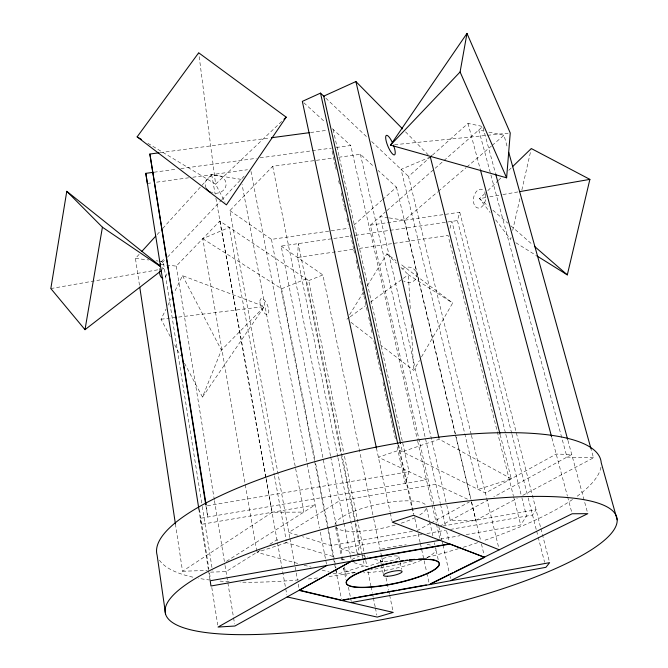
<?xml version="1.0" encoding="UTF-8"?>
<svg xmlns="http://www.w3.org/2000/svg" width="668" height="668" viewBox="0 0 668 668"><rect width="100%" height="100%" fill="white"/><g stroke="black" fill="none" stroke-linecap="round" stroke-linejoin="round"><path stroke-width="0.5" stroke-dasharray="3.34 2.5" d="M337.732 456.695L297.544 257.43L298.329 243.603L341.273 455.342M511.07 237.474L510.611 239.495L494.47 218.244M512.673 230.393L520.255 197.052M521.867 189.971L531.052 149.548M359.376 553.413L357.313 553.78L359.534 545.355L354.967 522.852M449.973 228.406L451.894 221.375L505.559 433.315M511.705 433.34L457.438 220.574L459.768 212.265L370.364 225.141L438.584 525.716M333.157 129.483L409.083 471.675L405.192 483.465L396.675 444.729M184.443 363.183L202.487 397.059L221.417 350.124L264.403 306.554L182.514 275.667L173.83 293.277M170.298 336.63L161.038 319.229L166.065 309.034M167.893 305.326L171.091 298.838M379.892 344.471L413.717 370.398L419.429 360.511M421.508 356.921L452.687 303.013L400.216 263.785M349.589 314.77L363.108 292.684M367.433 285.62L386.889 253.823L396.057 260.67M466.231 534.592L520.689 524.998L526.518 516.072L521.917 497.902M202.487 397.059L264.403 306.554L170.34 318.093M139.462 285.186L135.437 258.433L139.629 253.815M157.114 234.602L162.015 229.224M162.708 228.456L211.672 174.649L241.106 179.35M162.107 262.858L167.1 257.581M167.559 257.088L221.333 200.25M221.826 199.732L244.162 176.11M160.679 264.369L176.235 266.123L219.814 221.033L308.708 280.618L343.661 452.169M289.72 537.49L229.875 210.612L272.694 166.299L333.566 157.974M484.818 193.545L479.574 198.621L490.128 212.516M487.815 190.639L497.56 181.203M498.311 180.477L501.309 177.571M508.799 170.315L511.797 167.409M281.687 121.434L215.622 184.184L225.007 202.17M353.865 225.191L381.762 200.325M382.539 199.632L396.483 187.199L378.055 170.398M471.19 434.375L408.54 176.435L429.399 157.84M432.488 155.085L468.017 123.405L482.772 126.519L385.636 211.731M370.364 225.141L385.194 212.123M389.277 217.927L404.466 220.231L437.64 191.908M438.433 191.232L466.089 167.635M466.874 166.967L491.364 146.058M492.157 145.39L504.006 135.27L507.63 148.338M346.884 319.187L349.414 317.358M350.257 316.749L365.413 305.785M370.473 302.128L402.478 278.982M403.313 278.372L408.373 274.723L452.687 303.013M175.408 523.921L182.531 571.257L272.21 512.256L303.84 512.097L242.066 184.468M226.469 561.312L315.104 504.933L201.227 524.372L200.333 518.301L426.451 479.849L378.389 457.238L399.188 450.157L485.436 493.042L556.202 454.065L571.75 454.507L493.819 496.85M260.278 550.232L226.043 571.624L209.385 572.184M269.939 544.203L276.961 539.819L279.959 540.704M430.225 523.445L417.475 530.467L414.11 515.187M431.136 522.944L469.362 501.893M439.728 526.234L487.665 500.19M446.767 505.25L450.29 520.497L475.925 520.247L517.257 498.295M522.768 495.364L593.493 457.797L590.98 448.754M256.779 551.284L202.755 238.685L229.283 227.379L274.348 475.123M430.342 157.005L401.059 169.355L478.204 489.444L511.279 478.814L500.332 435.294M202.755 238.685L281.604 288.768L306.169 278.915L355.501 521.883M308.708 280.618L322.869 274.949L373.512 517.8M286.639 542.692L256.955 552.311L298.078 563.533M333.182 573.119L337.198 574.213L364.411 565.779L363.375 560.677M353.956 562.673L366.957 566.531L382.655 561.671L372.702 558.573M50.826 288.559L163.727 268.778L162.099 267.476M412.39 531.352L331.036 545.589L302.546 536.713M442.909 526.017L536.062 509.726L532.538 515.02L450.524 529.398M422.026 534.4L340.83 548.637L356.762 553.605M426.944 533.532L445.581 530.267M440.546 539.118L460.068 535.678M485.703 197.553L479.574 198.621L488.191 206.111M489.786 196.843L502.044 194.705M503.062 194.522L518.385 191.85M207.339 505.76L409.083 471.675M297.544 257.43L353.213 249.298M359.392 248.396L448.044 235.445L513.35 495.74M229.875 210.612L271.45 239.378L348.713 228.256M336.388 526.15L281.153 246.091L350.892 235.996M355.376 235.345L457.438 220.574M154.049 172.219L177.179 169.079M180.819 168.578L256.362 158.324M260.119 157.815L331.437 148.121M336.321 147.461L350.742 145.507L417.475 440.212M147.344 183.449L152.504 182.748M156.638 182.18L188.643 177.797M192.768 177.237L247.486 169.747M338.726 157.264L360.394 154.3L374.214 166.9M160.17 152.663L269.321 138.034M310.503 132.514L326.978 130.31M161.038 319.229L169.305 318.219M394.613 144.714L486.504 135.395M487.531 135.287L508.181 133.191M182.531 571.257L207.255 570.439M593.493 457.797L566.99 457.096L478.789 130.009L483.832 131.062M135.437 258.433L148.839 259.969M156.061 260.796L158.124 261.029M159.151 261.146L163.276 261.622L202.087 505.451M388.258 217.768L380.159 216.541L446.533 504.231M488.876 132.114L504.006 135.27M304.099 565.178L311.121 567.09M322.151 570.105L329.174 572.017M284.96 542.191L334.96 557.037M341.482 558.966L345.957 560.302M297.636 535.177L288.793 532.421L339.461 500.783L435.945 484.317L467.475 499.146M361.739 555.158L367.717 557.02M511.279 478.814L439.235 439.218L402.37 451.743L400.8 444.612M147.845 143.311L215.622 184.184L198.688 52.797M515.846 242.76L535.903 255.276M161.998 267.609L163.727 268.778M281.153 246.091L322.869 274.949M351.009 322.343L373.287 339.419M492.892 210.195L507.772 223.137M510.903 225.859L532.839 244.922M303.873 102.788L325.383 122.394M332.297 128.699L350.742 145.507M325.784 98.096L367.275 137.374M371.675 141.541L408.54 176.435M386.889 253.823L396.516 263.192M400.967 267.517L408.373 274.723L410.344 310.077M405.526 131.855L428.146 154.784M174.69 344.872L180.544 355.86M182.514 275.667L221.417 350.124M483.047 127.521L495.33 172.795M567.925 440.421L587.523 512.665M468.017 123.405L480.117 168.77M551.902 437.941L567.349 495.856M567.616 496.85L571.858 512.774M459.768 212.265L540.671 527.695M540.93 528.697L549.121 560.652M511.964 434.342L527.912 496.867M528.163 497.877L536.387 530.108M536.646 531.11L537.924 536.145M538.183 537.147L544.595 562.306M505.81 434.325L521.658 496.9M513.6 496.75L520.689 524.998M471.433 435.386L498.737 547.785M404.466 220.231L455.885 436.12M456.127 437.131L471.332 500.983M471.575 502.002L475.925 520.247M396.483 187.199L455.234 433.883M455.467 434.901L470.706 498.854M471.424 501.893L480.501 540.011M481.461 544.019L484.083 555.058M360.394 154.3L440.329 503.472M440.563 504.482L445.639 526.668M446.566 530.701L449.105 541.798M438.809 526.735L441.798 539.911M442.032 540.921L442.717 543.961M442.951 544.979L449.163 572.342M450.082 576.392L450.541 578.421M417.709 441.231L431.92 504.006M432.146 505.008L436.254 523.127M436.48 524.138L439.669 538.224M426.718 508.49L429.432 520.589M429.658 521.599L432.831 535.711M434.417 542.767L434.868 544.779M438.183 559.534L435.544 547.802A47.294 10.872 -11.9 0 1 426.802 557.705M398.612 444.905L413.884 514.168M418.151 533.515L420.172 542.666M420.397 543.685L426.668 572.15M426.894 573.169L428.914 582.321M398.07 445.072L413.317 514.285M332.113 151.185L334.351 161.372M334.576 162.391L335.244 165.455M335.47 166.474L336.146 169.53M338.609 180.744L339.511 184.819M341.298 192.968L343.544 203.164M343.769 204.183L344.438 207.239M344.663 208.257L345.339 211.322M346.909 218.453L348.253 224.573M350.491 234.76L352.737 244.956M352.963 245.974L353.631 249.03M353.856 250.049L354.533 253.105M356.094 260.244L358.115 269.413M359.459 275.533L361.931 286.747M362.148 287.766L362.824 290.822M363.05 291.841L363.718 294.897M363.943 295.916L367.308 311.204M368.652 317.325L371.116 328.531M371.341 329.549L372.018 332.614M373.813 340.764L376.944 355.034M377.169 356.052L381.211 374.397M382.998 382.555L386.137 396.825M386.363 397.844L391.966 423.328M392.191 424.347L395.331 438.617M376.426 448.061L390.087 511.98M390.304 512.991L392.032 521.107M398.863 556.619L401.568 569.32M373.721 518.819L381.595 556.569M381.812 557.596L384.776 571.825M386.046 577.912L388.584 590.086M388.793 591.096L389.427 594.144M389.644 595.155L392.817 610.377M380.493 560.452L381.219 563.942M381.42 564.919L383.248 573.703M344.488 456.252L364.461 554.281M364.67 555.3L365.505 559.383M365.705 560.41L366.957 566.531M367.984 571.591L370.874 585.744M371.074 586.755L372.31 592.825M372.519 593.835L373.136 596.875M373.345 597.885L375.199 606.987M375.408 607.997L376.844 615.069M355.71 522.902L362.131 554.549M362.34 555.567L363.167 559.65M341.482 456.369L354.758 521.833M337.941 457.722L357.313 553.78M272.694 166.299L330.476 455.776M330.677 456.795L343.744 522.267M343.953 523.294L350.082 553.989M350.282 555.016L351.101 559.108M336.597 527.177L342.233 555.751M342.433 556.77L343.235 560.836M344.438 566.932L346.642 578.112M348.445 587.255L350.45 597.426M350.65 598.436L351.251 601.492M335.612 527.478L341.206 555.876M341.398 556.887L342.2 560.945M343.594 568.017L345.915 579.807M281.604 288.768L314.879 459.626M315.68 463.717L336.004 568.076M336.204 569.094L337.198 574.213M271.45 239.378L314.494 460.586M314.695 461.613L333.39 557.722M333.591 558.732L335.561 568.844M335.754 569.854L341.457 599.171M250.984 171.375L319.571 528.163M320.348 532.204L326.56 564.518M289.904 538.5L297.51 580.033M298.254 584.091L299.18 589.151M274.531 476.142L286.263 540.646M211.672 174.649L215.163 194.146M215.898 198.254L265.947 477.37M266.131 478.397L272.21 512.256M219.814 221.033L277.32 541.857M277.504 542.875L285.553 587.756M285.737 588.775L286.831 594.896M176.235 266.123L214.303 499.622M214.47 500.649L224.865 564.418M225.032 565.445L226.711 575.724M226.878 576.751L227.713 581.886M227.88 582.913L233.399 616.789M233.575 617.816L234.577 623.979M205.919 505.726L207.731 517.04L206.312 505.935M202.254 506.478L212.407 570.263M199.448 509.383L208.892 569.094M209.543 573.202L210.512 579.298M211.798 587.431L217.743 625.023M198.78 508.916L208.366 569.562M208.591 570.53L209.986 579.841M411.162 324.64L413.717 370.398M426.201 508.665A46.718 12.141 -11.9 0 1 418.585 515.679M415.179 517.541A46.718 12.141 -11.9 0 1 399.681 523.695M395.18 525.056A46.718 12.141 -11.9 0 1 335.946 527.478M335.01 524.43A46.718 12.141 -11.9 0 1 378.631 504.165A46.718 12.141 -11.9 0 1 426.034 505.467M421.558 560.16A47.294 10.872 -11.9 0 1 363.684 572.835M354.825 572.726A47.294 10.872 -11.9 0 1 343.335 568.009M351.894 559.559A47.294 10.872 -11.9 0 1 359.309 556.127M381.603 549.146A47.294 10.872 -11.9 0 1 406.236 544.804M427.094 544.478A47.294 10.872 -11.9 0 1 431.586 545.397M600.966 467.141A226.895 59.652 -11.9 0 1 576.509 496.7M572.526 499.497A226.895 59.652 -11.9 0 1 482.647 540.988M477.62 542.675A226.895 59.652 -11.9 0 1 462.348 547.535M458.482 548.712A226.895 59.652 -11.9 0 1 425.458 557.855M412.298 561.087A226.895 59.652 -11.9 0 1 370.707 569.871M355.401 572.559A226.895 59.652 -11.9 0 1 327.587 576.701M317.5 577.945A226.895 59.652 -11.9 0 1 305.977 579.198M298.579 579.908A226.895 59.652 -11.9 0 1 240.079 582.137M229.157 581.719A226.895 59.652 -11.9 0 1 218.444 580.96M210.011 580.058A226.895 59.652 -11.9 0 1 198.279 578.263M192.902 577.169A226.895 59.652 -11.9 0 1 158.525 558.648M166.975 273.83A9.435 4.284 -84.2 0 1 163.927 277.955M159.393 270.824A9.435 4.284 -84.2 0 1 159.493 268.394M161.38 261.889A9.435 4.284 -84.2 0 1 164.662 259.384M206.003 187.9A10.496 9.101 -0.6 0 1 214.019 175.225A10.496 9.101 -0.6 0 1 226.043 185.17A10.496 9.101 -0.6 0 1 211.823 192.71M485.419 193.854A9.561 6.054 -79.4 0 1 479.674 207.932A9.561 6.054 -79.4 0 1 473.754 197.035A9.561 6.054 -79.4 0 1 483.54 190.397M484.659 191.891A9.561 6.054 -79.4 0 1 485.21 193.161M402.629 268.753A8.626 7.69 12.3 0 1 414.227 269.346A8.626 7.69 12.3 0 1 415.129 279.792A8.626 7.69 12.3 0 1 403.697 281.019M384.334 561.679A9.452 2.171 -11.9 0 0 398.938 557.187A9.452 2.171 -11.9 0 0 385.895 557.546A9.452 2.171 -11.9 0 0 384.334 561.679M259.927 302.17A8.617 3.348 68.1 0 0 266.891 314.636A8.617 3.348 68.1 0 0 266.315 302.863A8.617 3.348 68.1 0 0 259.927 302.17"/><path stroke-width="1" d="M506.62 177.822L510.252 132.982L466.982 33.4L390.488 145.131L506.62 177.822L460.093 71.969L466.982 33.4M160.47 266.173L66.783 191.307L50.826 288.559L85.003 329.675L161.272 270.682M85.003 329.675L102.413 227.212L66.783 191.307M536.78 255.827L567.307 274.882L589.886 179.375L531.285 148.538L512.548 166.683M286.196 117.159L226.419 204.867L137.14 136.857L198.688 52.797L286.196 117.159L283.942 119.296M141.733 251.51L155.719 236.138M390.488 145.131L460.093 71.969M430.167 157.155L431.712 155.778M326.752 565.529L218.069 627.052L234.911 626.025L351.51 561.153L299.364 590.17L340.647 599.947M430.301 583.89L452.754 572.793M454.624 571.866L572.125 513.767L587.798 513.667L451 580.45M299.414 590.462L341.707 600.465L429.424 584.625L484.634 557.346L392.25 522.117L413.542 515.304L499.23 549.814M324.281 96.676L320.515 93.111L302.337 101.386L376.426 448.061M402.604 128.891L355.902 81.554L323.721 96.15L400.575 443.594M342.676 599.998L348.796 598.895M350.834 598.528L355.935 597.61M357.973 597.242L367.149 595.58M369.195 595.213L385.511 592.274M387.549 591.898L396.725 590.245M398.771 589.877L426.301 584.909M351.451 602.503L545.881 567.332L549.639 562.648L429.424 584.625M440.128 540.237L210.211 580.768L210.963 586.003L449.572 543.81L484.634 557.346M351.568 561.462L449.639 544.119M519.412 191.674L589.886 179.375M147.344 183.449L145.808 173.338L153.014 172.361M205.752 504.699L149.874 154.041L159.143 152.797M271.375 137.758L309.476 132.656M287.198 596.933L377.261 617.098L393.235 612.406L341.707 600.465M137.14 136.857L141.599 139.545M102.413 227.212L160.278 266.432M534.408 246.283L567.307 274.882M617.174 519.838A230.752 51.252 -11.9 0 0 276.193 543.46A230.752 51.252 -11.9 0 0 280.059 633.314A230.752 51.252 -11.9 0 0 617.174 519.838L601.208 462.682A226.895 59.652 -11.9 0 0 368.552 448.662A226.895 59.652 -11.9 0 0 157.114 555.191L165.589 614.076M508.749 152.354L590.98 448.754M495.606 173.805L567.65 439.419M480.384 169.781L551.634 436.93M430.342 157.005L500.073 434.284M355.902 81.554L439.001 438.208M320.515 93.111L397.844 444.053M149.874 154.041L206.145 504.908M145.808 173.338L198.872 509.033M139.771 287.24L175.408 523.921M436.705 560.844A47.495 10.421 -11.9 0 1 386.772 584.876A47.495 10.421 -11.9 0 1 354.107 574.931M354.883 574.522A47.495 10.421 -11.9 0 1 372.811 567.499M373.754 567.215A47.495 10.421 -11.9 0 1 391.498 562.74M393.444 562.347A47.495 10.421 -11.9 0 1 397.293 561.621M400.399 561.095A47.495 10.421 -11.9 0 1 403.497 560.619M405.534 560.335A47.495 10.421 -11.9 0 1 407.538 560.076M409.492 559.851A47.495 10.421 -11.9 0 1 414.669 559.35M418.585 559.108A47.495 10.421 -11.9 0 1 426.643 559.058M430.401 559.341A47.495 10.421 -11.9 0 1 435.603 560.41M162.792 278.164A9.435 4.284 -84.2 0 1 159.427 271.609M159.869 265.989A9.435 4.284 -84.2 0 1 160.52 263.768M210.988 192.392A10.496 9.101 -0.6 0 1 209.418 191.574M208.7 191.073A10.496 9.101 -0.6 0 1 206.412 188.61M393.452 145.14A10.571 2.781 67.5 0 1 392.709 154.141A10.571 2.781 67.5 0 1 385.678 137.967A10.571 2.781 67.5 0 1 392.007 141.808M387.382 576.259A9.494 2.079 -11.9 0 0 402.061 571.808A9.494 2.079 -11.9 0 0 388.985 572.276A9.494 2.079 -11.9 0 0 387.382 576.259M364.661 587.514A47.503 10.412 -11.9 0 0 438.959 565.512A47.503 10.412 -11.9 0 0 374.79 567.224A47.503 10.412 -11.9 0 0 364.661 587.514"/></g></svg>
